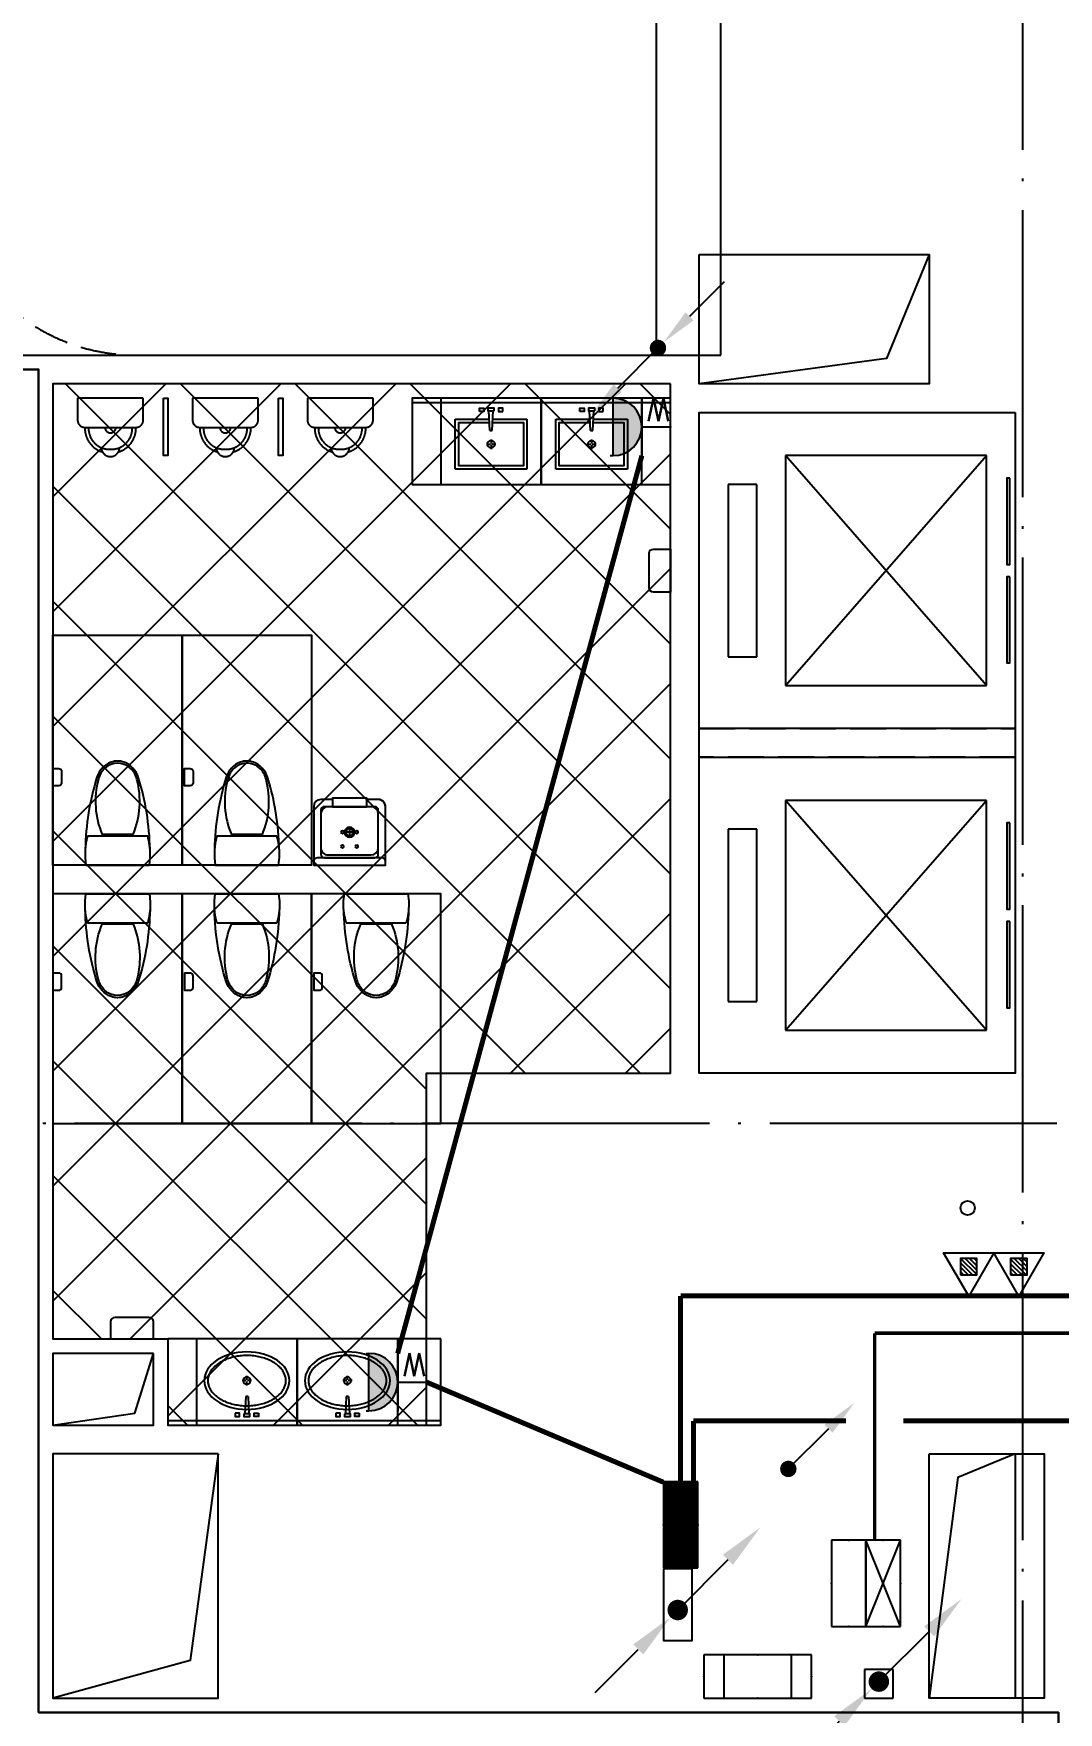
# Model space of a CAD drawing. Extents: x -292644 to 263613, y -713695 to 491457.
# Drawn here: x 121672 to 128807, y 190900 to 202589 of the extents above; entities that cross this region are included whole.
import ezdxf
from ezdxf.enums import TextEntityAlignment as Align
from ezdxf.xclip import XClip

# ---------------------------------------------------------------- set-up
doc = ezdxf.new("R2010")
doc.units = 0
doc.header["$LTSCALE"] = 1000
doc.header["$MEASUREMENT"] = 0
for name, pattern in [('104-10 轴网$0$DOTE', [2.4200000000000004, 2, -0.2, 0.02, -0.2]), ('X-104 8#10#平面_t3$0$109-34 轴网$0$L1$0$$AUDIT_BAD_LTYPE1', [0]), ('X-104 8#10#平面_t3$0$DASH', [0.35, 0.25, -0.1]), ('梯段11、12$0$DASH', [0.35, 0.25, -0.1])]:
    doc.linetypes.add(name, pattern=pattern)
doc.layers.get('0').update_dxf_attribs({"linetype": 'CONTINUOUS'})
doc.layers.get('Defpoints').update_dxf_attribs({"linetype": 'CONTINUOUS'})
for name, color, linetype in [('104-10 轴网$0$A_AXIS-轴线', 36, '104-10 轴网$0$DOTE'), ('EQUIP-插座', 3, 'CONTINUOUS'), ('EQUIP-箱柜', 3, 'CONTINUOUS'), ('LWIRE', 4, 'CONTINUOUS'), ('WIRE-动力', 2, 'CONTINUOUS'), ('WIRE-照明', 1, 'CONTINUOUS'), ('X-104 8#10#平面_t3$0$A-E_电梯', 171, 'CONTINUOUS'), ('X-104 8#10#平面_t3$0$A-I_卫-洁具', 241, 'CONTINUOUS'), ('X-104 8#10#平面_t3$0$A-O_分水线', 127, 'CONTINUOUS'), ('X-104 8#10#平面_t3$0$A-TECH_结构', 21, 'CONTINUOUS'), ('X-104 8#10#平面_t3$0$A_STR-砌块墙', 121, 'CONTINUOUS'), ('X-104 8#10#平面_t3$0$水-消火栓', 41, 'CONTINUOUS'), ('梯段11、12$0$A-E_楼梯', 171, 'CONTINUOUS')]:
    doc.layers.add(name, color=color, linetype=linetype)
doc.layers.add('X-104 8#10#平面_t3$0$000套内', color=226, linetype='CONTINUOUS', lineweight=30, plot=False)
doc.layers.add('X-104 8#10#平面_t3$0$04-不打印_辅助线', color=165, linetype='CONTINUOUS', plot=False)
doc.layers.get('X-104 8#10#平面_t3$0$A-O_分水线').off()
doc.styles.add('_TCH_LABEL', font='COMPLEX', dxfattribs={"bigfont": 'GBCBIG'})
doc.styles.add('_TEL_DIM', font='SIMPLEX', dxfattribs={"width": 0.8, "height": 3.5, "bigfont": 'HZTXT'})
doc.styles.get("Standard").update_dxf_attribs({"font": 'gbenor.shx', "bigfont": 'gbcbig.shx'})

# ---------------------------------------------------------------- blocks, each defined once
blk = doc.blocks.new('104-10 轴网')
at = {"layer": '104-10 轴网$0$A_AXIS-轴线', "linetype": '104-10 轴网$0$DOTE'}
for p, q in [((137229.5977508624, 40099.99999999987), (137229.5977508621, -6500.000000000186)), ((168929.5977508623, 16799.99999999987), (113929.5977508621, 16799.99999999982))]:
    blk.add_line(p, q, dxfattribs=at)
blk = doc.blocks.new('X-104 8#10#平面_t3$0$meae')
for p, q in [((-215.039999999979, 0), (-243.7679999999818, 0)), ((-210, 5.039999999979045), (-210, 32.76000000000931)), ((-176.7359999999753, 0), (-204.9599999999627, 0)), ((-99.54815868195146, 8), (21.68149024352897, 14.3899337600451)), ((-99.54815868195146, -7.999999999941792), (-99.54815868195146, 8)), ((21.68149024352897, -14.3899337601033), (21.68149024352897, 14.3899337600451)), ((-210, -32.25599999999395), (-210, -5.039999999979045)), ((-99.54815868195146, -8.000000000058208), (21.68149024352897, -14.3899337601033))]:
    blk.add_line(p, q)
at = {"const_width": 0.8399999999999999}
blk.add_lwpolyline([(-209.5800000000163, -0.1400000000139698, -0.9999999999999999), (-210.4199999999837, -0.1400000000139698, -0.9999999999999999)], format="xyb", close=True, dxfattribs=at)
for points in [[(17.19145484233741, 81.35012003820157), (40, 81.35012003820157), (39.99999999994179, 51.35012003820157), (17.1914548422792, 51.35012003820157)], [(21.68149024352897, 21.35012003820157), (40, 21.35012003820157), (40, -21.35012003820157), (21.68149024352897, -21.35012003820157)], [(17.19145484233741, -81.35012003820157), (40, -81.35012003820157), (39.99999999994179, -51.35012003820157), (17.1914548422792, -51.35012003820157)]]:
    blk.add_lwpolyline(points, close=True)
blk.add_circle((-210, 0), 25.2)
blk.add_ellipse((-210, 0), major_axis=(0, -296.8388870928175), ratio=0.6737661697857759)
at = {"color": 8}
blk.add_open_spline([(-210, -271.838887092832), (-201.6286662275088, -271.838887092832), (-193.2556980797672, -270.8834744876949), (-176.5567826171755, -267.0318226981908), (-168.2292954665609, -264.1331208487391), (-151.7464247078751, -256.3412992825033), (-143.592075161112, -251.4461166422116), (-127.6688291439204, -239.6628589069005), (-119.9016611408442, -232.7743547918508), (-105.0053654383519, -217.100718463771), (-97.87740360945463, -208.3160983382841), (-84.50442564953119, -189.0367220979533), (-78.25994529254967, -178.5426552897552), (-66.86596525227651, -156.1005802754662), (-61.71665413689334, -144.1531549534993), (-52.68240508378949, -119.1104159536771), (-48.79751711455174, -106.0155586157343), (-42.41598126577446, -79.01830609660828), (-39.91934085072717, -65.11628590768669), (-36.39207964838715, -36.86706837144447), (-35.3614577781409, -22.5202054088586), (-34.79793056182098, 6.244822261855006), (-35.26502483320655, 20.66266644134885), (-37.68259151588427, 49.19399507466005), (-39.63306519814068, 63.30715293157846), (-44.95700291811954, 90.86129060061648), (-48.33046480413759, 104.3019146881416), (-56.39392556494568, 130.1611448710319), (-61.0838973345235, 142.5793309712317), (-71.62818411248736, 166.0733063118532), (-77.48238030000357, 177.1485642623738), (-90.15903716551838, 197.6798496269621), (-96.98112566315103, 207.1352148510632), (-111.3602107425686, 224.2113378457143), (-118.9163064261083, 231.8314545630128), (-134.510733252624, 245.1036245926516), (-142.547481424408, 250.7556368449004), (-158.868371842138, 260.0530890176306), (-167.1509793659789, 263.6999722997425), (-183.7976203592261, 269.0257272459567), (-192.162095878215, 270.7072330619558), (-208.8995512870024, 272.153067119536), (-217.2755150526064, 271.9185741905239), (-234.0031495776493, 269.526916392555), (-242.3573442720808, 267.3679324407713), (-258.9526960913208, 261.0731867576833), (-267.1936322519905, 256.9349128940958), (-283.3781850557425, 246.65468100406), (-291.3201072766096, 240.5117016318836), (-306.6623222918133, 226.2813428560039), (-314.0611830068519, 218.1942343084957), (-328.0653621423407, 200.2301868745126), (-334.6699371464783, 190.353927289194), (-346.859358667396, 169.044026111078), (-352.4439172392595, 157.6110181525), (-362.4072642970132, 133.476927122334), (-366.7859668953461, 120.7763437553076), (-374.1964356524404, 94.43610308453208), (-377.2281845823745, 80.79684587812517), (-381.8495765395346, 52.93462008907227), (-383.4392193020904, 38.71199739631265), (-385.1273327118251, 10.0537408667733), (-385.225804392132, -4.381569712015335), (-383.9285565786413, -33.08909023553133), (-382.5328362500295, -47.36097819061251), (-378.2902226594742, -75.36972922243876), (-375.4433290168527, -89.10625087702647), (-368.3874579074909, -115.6863969620317), (-364.1784936326439, -128.529630749661), (-354.5335200406262, -152.9902308470919), (-349.097582319926, -164.6071133053629), (-337.1786070214584, -186.3198765731067), (-330.6958189697471, -196.415140855941), (-316.9037533847149, -214.843760280055), (-309.5951420506462, -223.1764269854757), (-294.4000191528467, -237.9131964488188), (-286.5148495539906, -244.3169298697612), (-270.41386736813, -255.1213227973203), (-262.1997869724291, -259.5227866767091), (-245.6385630253353, -266.3373192788567), (-237.2919559226721, -268.7527736420161), (-222.6272707111784, -271.2949484957498), (-216.3134306632564, -271.838887092832), (-210, -271.838887092832)], degree=3, knots=[0, 0, 0, 0, 0.1541728099079682, 0.1541728099079682, 0.3083456198159364, 0.3083456198159364, 0.4625184297239047, 0.4625184297239047, 0.6166912396318729, 0.6166912396318729, 0.7708640495398411, 0.7708640495398411, 0.9250368594478093, 0.9250368594478093, 1.079209669355778, 1.079209669355778, 1.233382479263746, 1.233382479263746, 1.387555289171714, 1.387555289171714, 1.541728099079682, 1.541728099079682, 1.69590090898765, 1.69590090898765, 1.850073718895619, 1.850073718895619, 2.004246528803587, 2.004246528803587, 2.158419338711555, 2.158419338711555, 2.312592148619523, 2.312592148619523, 2.466764958527492, 2.466764958527492, 2.62093776843546, 2.62093776843546, 2.775110578343428, 2.775110578343428, 2.929283388251396, 2.929283388251396, 3.083456198159364, 3.083456198159364, 3.237629008067333, 3.237629008067333, 3.391801817975301, 3.391801817975301, 3.545974627883269, 3.545974627883269, 3.700147437791237, 3.700147437791237, 3.854320247699206, 3.854320247699206, 4.008493057607174, 4.008493057607174, 4.162665867515142, 4.162665867515142, 4.31683867742311, 4.31683867742311, 4.471011487331078, 4.471011487331078, 4.625184297239047, 4.625184297239047, 4.779357107147015, 4.779357107147015, 4.933529917054983, 4.933529917054983, 5.087702726962951, 5.087702726962951, 5.24187553687092, 5.24187553687092, 5.396048346778888, 5.396048346778888, 5.550221156686856, 5.550221156686856, 5.704393966594824, 5.704393966594824, 5.858566776502792, 5.858566776502792, 6.012739586410761, 6.012739586410761, 6.166912396318729, 6.166912396318729, 6.283185307179586, 6.283185307179586, 6.283185307179586, 6.283185307179586], dxfattribs=at)
at = {"layer": 'X-104 8#10#平面_t3$0$04-不打印_辅助线'}
blk.add_lwpolyline([(-499.9999999998836, -349.9999999999418), (-499.9999999998836, 350.0000000000582), (100.0000000001164, 350.0000000000582), (100.0000000001164, -349.9999999999418)], close=True, dxfattribs=at)
blk = doc.blocks.new('X-104 8#10#平面_t3$0$A-toilet-F2$0$A-toilet-F3$0$$plan$00000388')
for p, q in [((-202.5, -209.53125), (-202.5, 209.53125)), ((0, -220.78125), (0, 220.78125)), ((-211.7636100000016, 107.6506163835302), (-211.7636100000016, -107.6506388835276))]:
    blk.add_line(p, q)
blk.add_lwpolyline([(-202.4999999999999, -209.5312499999999), (-151.5815775000015, -220.9312574999972), (-102.2263650000007, -226.3893074999992), (-50.17650749999908, -226.3893074999992), (8.526512829121202e-14, -220.7812499999999)])
for centre, radius, start, end in [((-562.4982811024126, -12.18639293920603), 163.5812782416205, 107.2477400730136, 159.5476091936029), ((-555.5449209055997, -23.26485846064998), 162.7261878014058, 104.7785650587778, 136.8542646013629), ((-70.50223739520334, -1596.893304158019), 1822.905267548176, 91.22236801686525, 107.2477400730136), ((-443.4417002224786, -448.2021481943076), 602.2018211347165, 67.37374387746667, 104.7785650587778), ((-76.17188249999913, -236.25), 463.3354349999999, 97.73994600000086, 105.8219819999994), ((-76.17188249999913, -236.25), 463.3354349999999, 80.5376779999934, 97.73994600000086), ((-595.175017904075, 0), 128.7061108459815, 159.5476091936029, 200.4523908063857), ((-580.3665348804823, -1.124999869261956e-05), 128.7061108459815, 136.8542646013629, 223.1457353986371), ((-562.4982811024126, 12.18639293920603), 163.5812782416205, 200.4523908063857, 252.7522599269864), ((-555.5449209055997, 23.26483596065259), 162.7261878014058, 223.1457353986371, 255.2214349412222), ((-443.4417002224786, 448.2021256943101), 602.2018211347165, 255.2214349412222, 292.6262561225334), ((-70.50223739520334, 1596.893304158019), 1822.905267548176, 252.7522599269864, 268.7776319831348)]:
    blk.add_arc(centre, radius, start, end)
blk = doc.blocks.new('X-104 8#10#平面_t3$0$hgfasg')
at = {"layer": 'X-104 8#10#平面_t3$0$04-不打印_辅助线'}
blk.add_lwpolyline([(-450, 1599.999999999709), (450, 1599.999999999651), (450, -3.492459654808044e-10), (-450, -2.91038304567337e-10)], close=True, dxfattribs=at)
at = {"rotation": 270}
blk.add_blockref('X-104 8#10#平面_t3$0$A-toilet-F2$0$A-toilet-F3$0$$plan$00000388', (0, 0), dxfattribs=at)
blk = doc.blocks.new('X-104 8#10#平面_t3$0$hgfd')
at = {"color": 8}
for p, q in [((3.335953806526959e-07, 266.5000000000036), (2.372253220528364e-07, 189.5000000000036)), ((-38.49999971458601, 228.000000048185), (38.50000028541399, 227.9999999518077))]:
    blk.add_line(p, q, dxfattribs=at)
for points in [[(250, -3.504792402964085e-07), (-249.9999999999927, 3.504792402964085e-07), (-249.9999994917889, 406.0000003504792, -0.4142135623732199), (-199.9999994292011, 456.0000002878987), (-119.9999994292084, 456.0000001877597), (-119.9999994166865, 466.000000187767), (120.0000005833208, 465.9999998122548), (120.0000005708062, 455.9999998122548), (200.000000570777, 455.9999997121158, -0.414213562372991), (250.0000005081893, 405.9999996495353)], [(175.000000062566, 49.99999974339516), (-174.9999999374049, 50.00000025659756, -0.4142135623730927), (-199.9999999061183, 75.00000028789145), (-199.9999995230974, 381.0000002878987, -0.414213562373095), (-174.9999994917962, 406.0000002565976), (175.0000005082111, 405.9999997434024, -0.4142135623731322), (200.0000004769245, 380.9999997121085), (200.0000000938744, 74.99999971210127, -0.4142135623730573)], [(250, -3.504792402964085e-07), (-249.9999999999927, 3.504792402964085e-07), (-249.9999999686988, 25.00000035048652, -0.4142135623730971), (-224.9999999373977, 50.00000031918535), (225.0000000625878, 49.99999968082193, -0.4142135623730932), (250.0000000313012, 24.99999964952804)]]:
    blk.add_lwpolyline(points, format="xyb", close=True)
blk.add_lwpolyline([(120.0000005708062, 455.9999998122548), (200.000000570777, 455.9999997121158, -0.414213562373095), (250.0000005081893, 405.9999996495353), (250, -3.504792402964085e-07), (-249.9999999999927, 3.504792402964085e-07), (-249.9999994917889, 406.0000003504792, -0.4142135623730929), (-199.9999994292011, 456.0000002878987), (-119.9999994292084, 456.0000001877597)], format="xyb")
blk.add_lwpolyline([(150.0000000876389, 69.99999977469633), (-149.9999999123756, 70.00000022531094, -0.4142135623730976), (-199.9999998497879, 120.0000002878915), (-199.9999995543913, 356.0000002878842, -0.414213562373095), (-149.9999994918035, 406.0000002253037), (150.0000005081965, 405.9999997746963, -0.414213562373095), (200.0000004456087, 355.9999997121085), (200.0000001502194, 119.9999997121231, -0.4142135623731096)], format="xyb", close=True, dxfattribs=at)
blk.add_lwpolyline([(120.0000005082184, 405.9999998122476), (-119.9999994917889, 406.0000001877524), (-119.9999994166865, 466.000000187767), (120.0000005833208, 465.9999998122548)], close=True)
for centre, radius in [((-49.99999971457146, 228.0000000625914), 10), ((2.854139893315732e-07, 228.0000000000036), 35), ((50.00000028542127, 227.9999999374159), 10), ((-49.99999983975431, 128.0000000625841), 10), ((50.00000016025297, 127.9999999374159), 10)]:
    blk.add_circle(centre, radius)
blk.add_circle((2.854139893315732e-07, 228.0000000000036), 25, dxfattribs=at)
blk = doc.blocks.new('X-104 8#10#平面_t3$0$卫生间')
at = {"layer": 'X-104 8#10#平面_t3$0$A-I_卫-洁具', "ltscale": 0.1}
blk.add_lwpolyline([(29249.99997658384, 18300.0000078821), (31149.99997658456, 18300.00000788411), (31149.99997658456, 18900.00000788411), (29249.99997658384, 18900.0000078821)], close=True, dxfattribs=at)
blk.add_lwpolyline([(29249.9999765839, 18900.00000788417), (29249.9999765839, 18870.00000788417), (31149.99997652085, 18870.00000788397), (31149.99997652428, 18900.00000788411)], dxfattribs=at)
for points in [[(31549.99997658755, 18300.00000787908), (31249.99997658755, 18300.00000787908), (31249.99997658755, 18180.00000787896, 0.414213562373095), (31279.99997658755, 18150.00000787896), (31519.99997658755, 18150.00000787896, 0.414213562373095), (31549.99997658755, 18180.00000787896)], [(27649.9999765533, 12800.00000788734), (27649.9999765533, 13100.00000788734), (27769.99997655342, 13100.00000788734, -0.414213562373095), (27799.99997655342, 13070.00000788734), (27799.99997655342, 12830.00000788734, -0.414213562373095), (27769.99997655342, 12800.00000788734)]]:
    blk.add_lwpolyline(points, format="xyb", close=True, dxfattribs=at)
at = {"layer": 'X-104 8#10#平面_t3$0$A-I_卫-洁具'}
for points in [[(30074.99997657166, 15851.95678070415), (30074.99997657168, 15771.95678070415, 0.4142135623730523), (30094.99997657168, 15751.95678070415), (30134.99997657171, 15751.95678070415), (30134.99997657169, 15871.95678070415), (30094.99997657166, 15871.95678070415, 0.4142135623731306)], [(30974.99997657155, 15851.95678070412), (30974.99997657156, 15771.95678070412, 0.4142135623730523), (30994.99997657156, 15751.95678070412), (31034.99997657159, 15751.95678070412), (31034.99997657158, 15871.95678070412), (30994.99997657155, 15871.95678070412, 0.4142135623731306)], [(31889.99997657165, 15851.95678070426), (31889.99997657166, 15771.95678070426, 0.4142135623730523), (31909.99997657166, 15751.95678070426), (31949.99997657169, 15751.95678070426), (31949.99997657168, 15871.95678070426), (31909.99997657165, 15871.95678070426, 0.4142135623731306)], [(30974.99997657155, 14348.04323506608), (30974.99997657156, 14428.04323506608, -0.4142135623730523), (30994.99997657156, 14448.04323506608), (31034.99997657159, 14448.04323506608), (31034.99997657158, 14328.04323506608), (30994.99997657155, 14328.04323506608, -0.4142135623731306)], [(31889.99997657163, 14348.04323506594), (31889.99997657166, 14428.04323506594, -0.4142135623730523), (31909.99997657166, 14448.04323506594), (31949.99997657169, 14448.04323506594), (31949.99997657166, 14328.04323506594), (31909.99997657163, 14328.04323506594, -0.4142135623731306)]]:
    blk.add_lwpolyline(points, format="xyb", close=True, dxfattribs=at)
at = {"layer": 'X-104 8#10#平面_t3$0$A-I_卫-洁具', "ltscale": 0.1, "xscale": -1}
for name, p, rotation in [('X-104 8#10#平面_t3$0$meae', (29899.9999765845, 18800.00000788434), 270), ('X-104 8#10#平面_t3$0$meae', (30599.9999765845, 18800.00000788411), 270), ('X-104 8#10#平面_t3$0$hgfd', (29884.99997657168, 15000.00000755693), 180)]:
    blk.add_blockref(name, p, dxfattribs=dict(at, rotation=rotation))
for p in [(29699.99997657168, 15200.000007897), (30599.99997657168, 15200.00000788565), (31499.99997657168, 15200.00000788539)]:
    blk.add_blockref('X-104 8#10#平面_t3$0$hgfasg', p, dxfattribs=at)
at = {"layer": 'X-104 8#10#平面_t3$0$A-I_卫-洁具', "ltscale": 0.1, "rotation": 180}
for p in [(30599.99997657168, 15000.00000789596), (31499.99997657168, 15000.00000788481)]:
    blk.add_blockref('X-104 8#10#平面_t3$0$hgfasg', p, dxfattribs=at)
blk = doc.blocks.new('X-104 8#10#平面_t3$0$fdhggh')
at = {"layer": 'X-104 8#10#平面_t3$0$04-不打印_辅助线', "linetype": 'X-104 8#10#平面_t3$0$109-34 轴网$0$L1$0$$AUDIT_BAD_LTYPE1'}
h = blk.add_hatch(dxfattribs=at)
h.set_pattern_fill('多孔材料', color=256, scale=200)
h.set_pattern_definition([(45, (-111356.9507218327, 178200.0000000005), (-400.0004066222933, 400.0004066222933), []), (135, (-111356.9507218327, 178200.0000000005), (-400.0004066222933, -400.0004066222933), [])])
h.paths.add_polyline_path([(14350.00002345038, 200149.9983616374), (10050.00002342847, 200149.9983616374), (10050.0000234285, 193499.9983616375), (10850.00002341266, 193499.9983616375), (10850.00002341272, 192899.9983616325), (12650.00002341619, 192899.9983616323), (12650.00002341621, 195349.9983834741), (14350.0000234468, 195349.9983834712)])
blk.add_lwpolyline([(14350.00002345038, 200149.9983616374), (10050.00002342847, 200149.9983616374), (10050.0000234285, 193499.9983616375), (10850.00002341266, 193499.9983616375), (10850.00002341272, 192899.9983616325), (12650.00002341619, 192899.9983616323), (12650.00002341621, 195349.9983834741), (14350.0000234468, 195349.9983834712), (14350.00002345035, 200149.9983616375)], close=True, dxfattribs=at)
blk = doc.blocks.new('A-电梯2222')
for p, q in [((-599.9999999888532, 1800.000000028485), (-599.9999999888532, 2000.000000028485)), ((-599.9999999888532, 2000.000000028485), (599.999999990192, 2000.000000027969)), ((599.999999990192, 2000.000000027969), (599.999999990192, 1800.000000028027)), ((599.999999990192, 1800.000000028027), (-599.9999999888532, 1800.000000028485)), ((-800.0000000021246, 200.0000000191649), (-800.0000000016589, 1600.000000013759)), ((-800.0000000016589, 1600.000000013759), (800.0000000027649, 1600.000000013068)), ((800.0000000027649, 1600.000000013068), (-800.0000000021246, 200.0000000191649)), ((800.0000000021828, 200.0000000184664), (-800.0000000016589, 1600.000000013759)), ((800.0000000027649, 1600.000000013068), (800.0000000021828, 200.0000000184664)), ((800.0000000021828, 200.0000000184664), (-800.0000000021246, 200.0000000191649))]:
    blk.add_line(p, q)
for points in [[(-1100, 0), (1100, 0), (1100, 2200.000000000007), (-1100, 2200.000000000007)], [(-643.3333333326736, 38.08112883746799), (-643.3333333326736, 58.97966308711329), (-43.33333333267365, 58.97966308711329), (-43.33333333267365, 38.08112883746799)], [(43.33333333273185, 38.0811288371915), (43.33333333273185, 58.97966308683681), (643.3333333327319, 58.97966308683681), (643.3333333327319, 38.0811288371915)]]:
    blk.add_lwpolyline(points, close=True)
blk = doc.blocks.new('X-104 8#10#平面_t3$0$jhat')
for p, q in [((-395, -250.0000000000582), (-395, 249.9999999999418)), ((-395, 249.9999999999418), (-44.99999999994179, 249.9999999999418)), ((-44.99999999994179, 249.9999999999418), (-44.99999999994179, 11.73657725605881)), ((-219.9999999999418, 32.25599999987753), (-219.9999999999418, 5.03999999986263)), ((-124.8214514199644, 8.000000000058208), (11.68149024352897, 14.3899337601033)), ((-124.8214514199644, 7.999999999941792), (-124.8214514199644, -8.000000000058208)), ((11.68149024352897, 14.3899337601033), (11.68149024352897, -14.3899337601033)), ((-225.0399999999208, -1.164153218269348e-10), (-253.7679999999236, -1.164153218269348e-10)), ((-219.9999999999418, -5.040000000095461), (-219.9999999999418, -32.76000000012573)), ((-186.7359999999171, -1.164153218269348e-10), (-214.9599999999045, -1.164153218269348e-10)), ((-124.8214514199644, -8.000000000058208), (11.68149024352897, -14.3899337601033)), ((-44.99999999994179, -12.38077738613356), (-44.99999999994179, -250.0000000000582)), ((-44.99999999994179, -250.0000000000582), (-395, -250.0000000000582))]:
    blk.add_line(p, q)
at = {"color": 8}
blk.add_lwpolyline([(-69.99999999994179, -11.06304409715813), (-69.99999999994179, -225.0000000000582), (-370, -225.0000000000582), (-370, 224.9999999999418), (-69.99999999994179, 224.9999999999418), (-69.99999999994179, 10.56628493819153)], dxfattribs=at)
at = {"ltscale": 1000, "const_width": 0.8399999999999999}
blk.add_lwpolyline([(-219.5799999999581, 0.1399999998975545, 0.9999999999999999), (-220.4199999999255, 0.1399999998975545, 0.9999999999999999)], format="xyb", close=True, dxfattribs=at)
for points in [[(7.191454842337407, 81.35012003820157), (30, 81.35012003820157), (30, 51.35012003820157), (7.191454842337407, 51.35012003820157)], [(11.68149024352897, -21.35012003820157), (30, -21.35012003820157), (30, 21.35012003820157), (11.68149024352897, 21.35012003820157)], [(7.191454842337407, -81.35012003820157), (30, -81.35012003820157), (30, -51.35012003820157), (7.191454842337407, -51.35012003820157)]]:
    blk.add_lwpolyline(points, close=True)
blk.add_circle((-219.9999999999418, -1.164153218269348e-10), 25.2)
at = {"layer": 'X-104 8#10#平面_t3$0$04-不打印_辅助线'}
blk.add_lwpolyline([(100.0000000001164, -350), (100.0000000000582, 350), (-499.9999999999418, 350), (-499.9999999998836, -350)], close=True, dxfattribs=at)
blk = doc.blocks.new('X-104 8#10#平面_t3$0$A-toilet-F2$0$A-toilet-F3$0$xb')
for p, q in [((-228.5999999991618, 152.3999999994412), (-228.6000000010245, 9.313225746154785e-10)), ((177.7999999998137, 203.2000000000698), (-177.7999999993481, 203.1999999994878)), ((228.6000000010245, -9.313225746154785e-10), (228.6000000005588, 152.3999999997905)), ((-228.6000000010245, 9.313225746154785e-10), (228.6000000010245, -9.313225746154785e-10))]:
    blk.add_line(p, q)
for centre, radius, start, end in [((-6.349999998696148, 209.549999998766), 171.56755229355, 106.6068803142738, 182.1210963969083), ((-6.349999998696148, 209.549999998766), 146.16755229355, 87.87890362284142, 182.1210963969083), ((9.313225746154785e-10, 342.8999999993248), 63.50000000000001, 1.07073087239469, 178.9292691276053), ((6.350000001490116, 209.549999998766), 146.16755229355, 357.8789036030917, 92.12109637715858), ((6.350000001490116, 209.549999998766), 171.56755229355, 357.8789036030917, 73.39311968572625), ((1.396983861923218e-09, 203.1999999987893), 38.1, 0, 180), ((-177.7999999993481, 152.3999999992084), 50.8, 90, 180), ((177.8000000002794, 152.3999999997905), 50.8, 0, 90)]:
    blk.add_arc(centre, radius, start, end)
blk = doc.blocks.new('X-104 8#10#平面_t3$0$8#核心筒')
at = {"layer": 'X-104 8#10#平面_t3$0$A-I_卫-洁具', "ltscale": 0.1}
for points in [[(10819.99873398323, 21849.99836163709), (10849.99873398323, 21849.99836163709), (10849.99873398323, 21449.99836163709), (10819.99873398323, 21449.99836163709)], [(11619.99873398323, 21849.99836163709), (11649.99873398323, 21849.99836163709), (11649.99873398323, 21449.99836163709), (11619.99873398323, 21449.99836163709)], [(14350.0000234468, 21849.99836163723), (12550.0000234468, 21849.99836163723), (12550.0000234468, 21249.99836163723), (14350.0000234468, 21249.99836163723)]]:
    blk.add_lwpolyline(points, close=True, dxfattribs=at)
blk.add_lwpolyline([(12550.0000234468, 21849.99836163723), (12550.0000234468, 21819.99836163723), (14350.00002344692, 21819.99836163712), (14350.00002345035, 21849.99836163729)], dxfattribs=at)
at = {"layer": 'X-104 8#10#平面_t3$0$A-TECH_结构', "linetype": 'X-104 8#10#平面_t3$0$DASH'}
blk.add_lwpolyline([(14550.00002344679, 19549.99838346642), (16750.00002344628, 19549.99838346642), (16750.00002344628, 19349.99836162853), (14550.00002344679, 19349.99836162853)], close=True, dxfattribs=at)
at = {"layer": 'X-104 8#10#平面_t3$0$A-E_电梯', "xscale": -1, "rotation": 90}
for p in [(16750.0000234468, 20649.99838346642), (16750.0000234468, 18249.99838346642)]:
    blk.add_blockref('A-电梯2222', p, dxfattribs=at)
at = {"layer": 'X-104 8#10#平面_t3$0$A-I_卫-洁具', "ltscale": 0.1}
for name, p, rotation in [('X-104 8#10#平面_t3$0$A-toilet-F2$0$A-toilet-F3$0$xb', (10450.00002342847, 21849.99836163712), 180), ('X-104 8#10#平面_t3$0$A-toilet-F2$0$A-toilet-F3$0$xb', (11250.00002342847, 21849.99836163712), 180), ('X-104 8#10#平面_t3$0$A-toilet-F2$0$A-toilet-F3$0$xb', (12050.00002342847, 21849.99836163712), 180), ('X-104 8#10#平面_t3$0$jhat', (13100.0000234468, 21749.99836163723), 90), ('X-104 8#10#平面_t3$0$jhat', (13800.0000234468, 21749.99836163723), 90)]:
    blk.add_blockref(name, p, dxfattribs=dict(at, rotation=rotation))
blk = doc.blocks.new('X-104 8#10#平面_t3$0$fdsgdfh')
at = {"layer": 'X-104 8#10#平面_t3$0$A-TECH_结构', "linetype": 'X-104 8#10#平面_t3$0$109-34 轴网$0$L1$0$$AUDIT_BAD_LTYPE1'}
for points in [[(16150.00002344656, 22849.99999211542), (15853.91086440366, 22126.21603221793), (14550.00002344651, 21949.99999211269)], [(16750.00000000237, 14499.99836163232), (16349.02608525718, 14334.72744898006), (16149.99999999524, 12799.99836202263)]]:
    blk.add_lwpolyline(points, dxfattribs=at)
for points in [[(14550.00002344657, 22849.99999211542), (16150.00002344656, 22849.99999211542), (16150.00002344656, 21949.99999211269), (14550.00002344657, 21949.99999211269)], [(10750.0000234124, 15199.99999212098), (10050.00002342812, 15199.99999212098), (10050.00002342812, 14699.99999211595), (10750.0000234124, 14699.99999211595)], [(11199.99999999686, 14499.99999211586), (10050.00002342826, 14499.99999211586), (10050.00002342826, 12799.99999250611), (11199.99999999686, 12799.99999250611)], [(16149.99999999524, 14499.99836163234), (16750.00000000237, 14499.99836163232), (16750.00000000237, 12799.9983620226), (16149.99999999524, 12799.99836202263)]]:
    blk.add_lwpolyline(points, close=True, dxfattribs=at)
at = {"layer": 'X-104 8#10#平面_t3$0$A-TECH_结构'}
for points in [[(10050.00002342812, 14699.99999211595), (10619.39593914832, 14782.85818737998), (10750.0000234124, 15199.99999212098)], [(11199.99999999703, 14499.99999211586), (11005.12674833491, 13061.95794338497), (10050.00002342826, 12799.99999250611)]]:
    blk.add_lwpolyline(points, dxfattribs=at)
blk = doc.blocks.new('梯段11、12')
at = {"color": 171}
for p, q in [((93799.36163273435, -18770.00000000288), (93799.36163273435, -18770.00000000288)), ((93699.36163273429, -26380.00000003579), (93799.36163273429, -26380.0000000358)), ((93799.36163273428, -26380.0000000358), (93799.36163273428, -27206.98729814406)), ((93859.36163273436, -26380.00000003574), (95099.36163273428, -26380.00000003583)), ((95099.36163273428, -26380.00000003583), (95099.36163273426, -27957.54264809095)), ((93859.36163273436, -26660.00000003574), (95099.36163273428, -26660.00000003583)), ((93859.36163273438, -26940.00000003574), (95099.36163273428, -26940.00000003583)), ((93799.36163273428, -27206.98729814393), (94384.95756572632, -27545.08126769309)), ((93859.36163273436, -27220.00000003574), (95099.36163273426, -27220.00000003583)), ((93799.36163273428, -27322.45735198141), (94358.16264648331, -27645.08126769264)), ((94306.87451967421, -27500.00000003577), (95099.36163273425, -27500.00000003583)), ((94338.77610675523, -27717.4328189432), (94544.82104819444, -27544.54058457563)), ((94384.95756572632, -27545.08126769309), (94338.77610675523, -27717.4328189432)), ((94544.82104819444, -27544.54058457563), (94496.48301748525, -27724.94057112503)), ((94523.27793672828, -27624.94057112548), (95099.36163273428, -27957.54264809033)), ((94496.48301748525, -27724.94057112503), (95099.36163273426, -28073.01270192785)), ((94791.84874579358, -27780.00000003583), (95099.3616327391, -27780.00000003586)), ((95099.36163273428, -28073.01270192808), (95099.36163273423, -28620.00000003583)), ((93859.36163273435, -28640.00000003574), (95099.36163273423, -28640.00000003583))]:
    blk.add_line(p, q, dxfattribs=at)
at = {"color": 8, "linetype": '梯段11、12$0$DASH'}
for centre, start, end in [((93749.36163273921, 51360.00000022826), 180, 0), ((93749.21347645627, 43620.00000019556), 0, 180), ((93749.36163273924, 41360.00000019529), 180, 0), ((93749.36163272939, 33620.00000016287), 0, 180), ((103749.3616327219, 33620.00000016287), 0, 180), ((93749.3616327392, 31380.00000016287), 180, 0), ((93749.21347645632, 23620.00000012958), 0, 180), ((93749.36163273444, 21380.00079619684), 180, 0), ((93749.21347645644, 13620.00000009657), 0, 180), ((93749.36163273937, 11380.0000000966), 180, 0), ((93749.21347645638, 3620.000000063374), 0, 180), ((93749.36163273935, 1360.000000063097), 180, 0), ((93749.21347645643, -6379.999999969601), 0, 180), ((93749.21347646131, -8619.999999969586), 180, 0), ((93749.36163273925, -16380.000000003), 0, 180), ((93749.36163273438, -18620.000000003), 180, 0), ((93749.36163273906, -26380.00000003583), 0, 180), ((93749.36163273426, -28640.00000003577), 180, 0), ((42332.34926008116, -46250.00000010201), 0, 180), ((93749.36163273429, -46560.00000010221), 0, 180), ((93749.36163273429, -48640.00000010218), 180, 0), ((42332.34926008116, -48770.00000010215), 180, 0)]:
    blk.add_arc(centre, 1350.000000000002, start, end, dxfattribs=at)
at = {"layer": 'Defpoints'}
for points in [[(88899.36163273409, 56850.00000026159), (98899.36163272664, 56850.00000026161), (98899.36163272664, 46850.00000022855), (88899.36163273412, 46850.00000022855)], [(95099.50978901613, 55450.00000022852), (92399.50978901127, 55450.00000022852), (92399.50978901127, 49550.00000022887), (95099.50978901613, 49550.00000022887)], [(92399.36163273391, 50000.00000022825), (92399.36163273391, 54999.99895485189), (95099.36163273886, 54999.99895485189), (95099.36163273886, 50000.00000022825)], [(88899.36163273412, 46850.00000022861), (98899.36163272666, 46850.00000022864), (98899.36163272666, 36850.00000019558), (88899.36163273414, 36850.00000019558)], [(95099.21006620927, 45450.00000019126), (92399.21006620441, 45450.00000019126), (92399.21006620441, 39550.00000019161), (95099.21006620927, 39550.00000019161)], [(92399.36163273412, 40000.00000019527), (92399.36163273412, 44999.99895481892), (95099.36163273906, 44999.99895481892), (95099.36163273906, 40000.00000019527)], [(88899.36163273432, 36850.00000019564), (98899.36163272685, 36850.00000019567), (98899.36163272685, 26850.00000016263), (88899.36163273432, 26850.0000001626)], [(98899.36163272685, 36850.00000019567), (108899.3616327194, 36850.00000019567), (108899.3616327194, 26850.00000016263), (98899.36163272685, 26850.00000016263)], [(95099.36163272931, 35450.00000016287), (92399.36163272445, 35450.00000016287), (92399.36163272445, 29550.00000016321), (95099.36163272931, 29550.00000016321)], [(105099.3616327219, 35450.00000016287), (102399.361632717, 35450.00000016287), (102399.361632717, 29550.00000016321), (105099.3616327219, 29550.00000016321)], [(92399.36163273413, 30000.00000016233), (92399.36163273413, 34999.99895478597), (95099.36163273908, 34999.99895478597), (95099.36163273908, 30000.00000016233)], [(102399.3616327266, 30000.00000016233), (102399.3616327266, 34999.99895478597), (105099.3616327316, 34999.99895478597), (105099.3616327316, 30000.00000016233)], [(88899.36163273417, 26850.00000016263), (98899.36163272672, 26850.00000016266), (98899.36163272672, 16850.0000001296), (88899.3616327342, 16850.0000001296)], [(95099.21347645625, 25450.00000012958), (92399.21347645139, 25450.00000012958), (92399.21347645139, 19550.00000012993), (95099.21347645625, 19550.00000012993)], [(92399.36163273412, 20000.0000001293), (92399.36163273412, 24999.99895475294), (95099.36163273906, 24999.99895475294), (95099.36163273906, 20000.0000001293)], [(88899.36163273432, 16850.00000012957), (98899.36163272685, 16850.0000001296), (98899.36163272684, 6850.000000096537), (88899.36163273429, 6850.000000096508)], [(95099.20649527026, 15450.00000007851), (92399.2064952654, 15450.00000007851), (92399.2064952654, 9550.000000078864), (95099.20649527026, 9550.000000078864)], [(92399.36163273412, 10000.00000009624), (92399.36163273412, 14999.99895471988), (95099.36163273906, 14999.99895471988), (95099.36163273906, 10000.00000009624)], [(88899.36163273423, 6850.000000096421), (98899.36163272678, 6850.00000009645), (98899.36163272678, -3149.999999936612), (88899.36163273426, -3149.999999936612)], [(95099.20275200688, 5450.000000020776), (92399.20275200202, 5450.000000020776), (92399.20275200202, -449.9999999788743), (95099.20275200688, -449.9999999788743)], [(92399.36163273412, 6.30861904937774e-08), (92399.36163273412, 4999.998954686729), (95099.36163273906, 4999.998954686729), (95099.36163273906, 6.30861904937774e-08)], [(88899.36163273428, -3149.999999936554), (98899.36163272682, -3149.999999936525), (98899.36163272682, -13149.99999996959), (88899.3616327343, -13149.99999996959)], [(95099.21347645635, -4549.999999969601), (92399.21347645149, -4549.999999969601), (92399.21347645149, -10449.99999996925), (95099.21347645635, -10449.99999996925)], [(92399.36163273412, -9999.99999996983), (92399.36163273412, -5000.001045346187), (95099.36163273906, -5000.001045346187), (95099.36163273906, -9999.99999996983)], [(88899.36163273432, -13149.99999996953), (98899.36163272684, -13149.99999996953), (98899.36163272685, -23150.00000000259), (88899.3616327343, -23150.00000000259)], [(95099.36163273918, -14550.000000003), (92399.36163273432, -14550.000000003), (92399.36163273432, -20450.00000000265), (95099.36163273918, -20450.00000000265)], [(92399.36163273413, -20000.00000000289), (92399.36163273413, -15000.00104537925), (95099.36163273908, -15000.00104537925), (95099.36163273908, -20000.00000000289)], [(88899.3616327343, -23150.00000000262), (98899.36163272682, -23150.00000000262), (98899.36163272684, -33150.00000003565), (88899.3616327343, -33150.00000003565)], [(95099.36163273899, -24550.00000003583), (92399.36163273413, -24550.00000003583), (92399.36163273413, -30450.00000003548), (95099.36163273899, -30450.00000003548)], [(92399.36163273412, -30000.00000003595), (92399.36163273412, -25000.00104541231), (95099.36163273906, -25000.00104541231), (95099.36163273906, -30000.00000003595)], [(37482.34926007633, -43150.00000006871), (47482.34926006882, -43150.00000006871), (47482.34926006882, -53150.00000010181), (37482.3492600763, -53150.00000010175)], [(88899.36163273438, -43150.00000006883), (98899.36163272687, -43150.00000006883), (98899.36163272687, -53150.00000010192), (88899.36163273435, -53150.00000010186)], [(95099.36163273921, -44550.00000010207), (92399.36163273435, -44550.00000010207), (92399.36163273435, -50450.00000010172), (95099.36163273921, -50450.00000010172)], [(43682.34926008116, -44850.00000010215), (40982.34926007633, -44850.0000001021), (40982.34926007633, -50150.00000010175), (43682.34926008116, -50150.00000010181)], [(92399.36163273426, -50000.00000010192), (92399.36163273426, -45000.00104547855), (95099.36163273921, -45000.00104547855), (95099.36163273921, -50000.00000010192)], [(37482.3492600763, -53150.00000010175), (47482.34926006882, -53150.00000010181), (47482.34926006878, -63150.00000013487), (37482.34926007624, -63150.00000013475)], [(88899.36163273435, -53150.00000010186), (98899.36163272687, -53150.00000010192), (98899.36163272682, -63150.00000013498), (88899.36163273429, -63150.00000013487)], [(98899.36163272687, -53150.00000010192), (108899.3616327194, -53150.00000010198), (108899.3616327193, -63150.00000013504), (98899.36163272681, -63150.00000013493)], [(95099.36163273877, -54550.00000013513), (92399.36163273391, -54550.00000013513), (92399.36163273391, -60450.00000013478), (95099.36163273877, -60450.00000013478)], [(105099.3616327313, -54550.00000013519), (102399.3616327264, -54550.00000013519), (102399.3616327264, -60450.00000013484), (105099.3616327313, -60450.00000013484)], [(43682.34926008119, -54850.00000013522), (40982.34926007633, -54850.0000001351), (40982.34926007624, -60150.00000013475), (43682.34926008112, -60150.00000013487)], [(92399.36163273382, -60000.00000013498), (92399.36163273382, -55000.00104551161), (95099.36163273877, -55000.00104551161), (95099.36163273877, -60000.00000013498)], [(102399.3616327263, -60000.00000013504), (102399.3616327263, -55000.00104551167), (105099.3616327313, -55000.00104551167), (105099.3616327313, -60000.00000013504)], [(98899.36163272682, -63150.00000013493), (108899.3616327193, -63150.00000013498), (108899.3616327193, -73150.00000016805), (98899.36163272677, -73150.00000016793)], [(105099.3616327312, -64550.00000016819), (102399.3616327264, -64550.00000016819), (102399.3616327264, -70450.00000016784), (105099.3616327312, -70450.00000016784)], [(102399.3616327263, -70000.00000016805), (102399.3616327263, -65000.00104554468), (105099.3616327312, -65000.00104554468), (105099.3616327312, -70000.00000016805)], [(98899.36163272671, -73150.00000016787), (108899.3616327192, -73150.00000016793), (108899.3616327192, -83150.00000020099), (98899.36163272665, -83150.00000020087)], [(105099.3616327311, -74550.00000020114), (102399.3616327263, -74550.00000020114), (102399.3616327263, -80450.00000020079), (105099.3616327311, -80450.00000020079)], [(102399.3616327262, -80000.00000020099), (102399.3616327262, -75000.00104557762), (105099.3616327311, -75000.00104557762), (105099.3616327311, -80000.00000020099)]]:
    blk.add_lwpolyline(points, close=True, dxfattribs=at)
for points in [[(93004.32931400028, 40935.18834101054), (93004.32931400013, 42220.00000019561), (92858.03954085517, 41940.00000019561)], [(93004.32931400047, 30935.18834097759), (93004.32931400032, 32220.00000016266), (92858.03954085536, 31940.00000016266)], [(94479.36163273426, 24331.83440140722), (94479.3616327342, 23080.00000012995), (94644.98570922806, 23360.00000012995)], [(94479.36163273439, 14331.83440137419), (94479.36163273433, 13080.00000009692), (94644.98570922819, 13360.00000009692)], [(93004.3293140004, 935.1883408783469), (93004.32931400025, 2220.000000063417), (92858.03954085529, 1940.000000063417)], [(93004.32931400044, -9064.811659154628), (93004.3293140003, -7779.999999969557), (92858.03954085533, -8059.999999969557)], [(94479.36163273438, -15668.16559872538), (94479.36163273432, -16920.00000000265), (94644.98570922817, -16640.00000000265)], [(94477.35092565983, -25818.16559875851), (94477.35092565978, -27070.00000003578), (94642.97500215363, -26790.00000003579)]]:
    blk.add_lwpolyline(points, dxfattribs=at)
at = {"layer": '梯段11、12$0$A-E_楼梯'}
for p, q in [((94245.43858428107, -27600.00000003608), (93859.36163273423, -27600.00000003602)), ((94695.77179424906, -27860.00000003614), (93859.36163273419, -27860.00000003602)), ((95099.36163273426, -28120.00000003619), (93859.36163273423, -28120.00000003602)), ((95099.36163273438, -28380.00000003619), (93859.36163273435, -28380.00000003602)), ((93699.36163273432, -28640.000000036), (93799.36163273432, -28640.000000036)), ((95099.36163273909, -28640.00000003619), (93859.36163273906, -28640.00000003602)), ((37482.34926007624, -63150.00000013475), (47482.34926006886, -43150.00000006883))]:
    blk.add_line(p, q, dxfattribs=at)
blk = doc.blocks.new('X-104 8#10#平面_t3$0$$TWTSYS$00000546')
h = blk.add_hatch()
h.set_pattern_fill('ANSI31', color=256, scale=200, style=0)
h.set_pattern_definition([(45, (-38543.80223862439, -6670.830405693208), (-17.67766952966369, 17.67766952966369), [])])
h.paths.add_polyline_path([(-64.92232553117356, 173.7449990885525), (64.922325531159, 173.7449990885525), (64.922325531159, 43.90034802621994), (-64.92232553117356, 43.90034802621994)])
for points in [[(0, 343.6163707387423), (-198.3870041439732, 0), (198.3870041439732, 0)], [(-64.92232553117356, 173.7449990885525), (64.922325531159, 173.7449990885525), (64.922325531159, 43.90034802621994), (-64.92232553117356, 43.90034802621994)]]:
    blk.add_lwpolyline(points, close=True)
blk = doc.blocks.new('X-104 8#10#平面_t3$0$A$C46662BA1')
at = {"layer": 'X-104 8#10#平面_t3$0$水-消火栓'}
blk.add_circle((128174.781678544, 194411.9754388872), 50, dxfattribs=at)
at = {"layer": 'X-104 8#10#平面_t3$0$水-消火栓', "xscale": -0.88, "yscale": 0.88, "zscale": 0.88, "rotation": 179.9999999999999}
for p in [(128182.3701816004, 194099.9999921128), (128531.5313088939, 194099.9999921128)]:
    blk.add_blockref('X-104 8#10#平面_t3$0$$TWTSYS$00000546', p, dxfattribs=at)
blk = doc.blocks.new('X-104 8#10#平面_t3')
at = {"layer": 'X-104 8#10#平面_t3$0$000套内'}
blk.add_lwpolyline([(108306.9507218569, 188750.0000139709), (108306.9507218569, 190300.0000139567), (108306.9507218562, 195650.0000139568), (108306.950721857, 195650.0000139568), (108306.950721857, 206850.0000139567), (120406.9507218353, 206850.000013956), (120406.9507218353, 203050.0000139495), (120056.9507218259, 203049.9999921208), (120056.9507218259, 200249.9999921207), (121706.9507452608, 200249.9999921207), (121706.9507452608, 190899.9999925061), (128806.9507452465, 190899.9999925061), (128806.9507452465, 190200.0000139288), (132006.9507218284, 190200.0000139288), (132006.9507218284, 177550.0000139567), (120806.9507218261, 177550.0000139567), (120806.9507218261, 177550.000013958), (109706.9507218291, 177550.0000139581), (109706.9507218291, 188750.0000139709), (108306.9507218569, 188750.0000139709)], dxfattribs=at)
at = {"layer": 'X-104 8#10#平面_t3$0$A_STR-砌块墙', "linetype": 'X-104 8#10#平面_t3$0$109-34 轴网$0$L1$0$$AUDIT_BAD_LTYPE1'}
blk.add_lwpolyline([(127906.9507218278, 192699.9999921161), (128706.9507452622, 192699.9999921161), (128706.9507452622, 190999.9999925042), (127906.9507218278, 190999.9999925042)], close=True, dxfattribs=at)
at = {"linetype": 'X-104 8#10#平面_t3$0$109-34 轴网$0$L1$0$$AUDIT_BAD_LTYPE1'}
for name, p in [('X-104 8#10#平面_t3$0$fdhggh', (111756.9507218327, -2.91038304567337e-10)), ('X-104 8#10#平面_t3$0$fdsgdfh', (111756.9507218327, 178199.9999999999))]:
    blk.add_blockref(name, p, dxfattribs=at)
ref = blk.add_blockref('104-10 轴网', (-8672.647029029395, 178200.0000000001), dxfattribs=at)
XClip(ref).set_block_clipping_path([(104379.59775086239, -11899.999999999955), (178479.5977508624, 45500.000000000044)])
ref = blk.add_blockref('梯段11、12', (156006.9510311099, 97950.63828924918), dxfattribs=dict(at, rotation=90))
XClip(ref).set_block_clipping_path([(102399.36163272674, 29550.000000163218), (105099.36163272185, 35450.000000162865)])
ref = blk.add_blockref('X-104 8#10#平面_t3$0$8#核心筒', (111756.9507218325, 178200.0000000001), dxfattribs=at)
XClip(ref).set_block_clipping_path([(26471.7187019658, 9169.45379652601), (6194.944046860503, 9169.45379652601), (6194.944046860503, 24849.99999999962), (13199.326257924098, 24849.99999999962), (13199.326257924098, 28747.76650458391), (30949.323868885593, 28747.76650458391), (30949.323868885593, 9045.8814578944), (26672.873603426604, 9045.8814578944)])
at = {"linetype": 'X-104 8#10#平面_t3$0$109-34 轴网$0$L1$0$$AUDIT_BAD_LTYPE1', "rotation": 180}
blk.add_blockref('X-104 8#10#平面_t3$0$卫生间', (153756.9507218323, 211800), dxfattribs=at)
at = {"layer": 'X-104 8#10#平面_t3$0$A-O_分水线', "linetype": 'X-104 8#10#平面_t3$0$109-34 轴网$0$L1$0$$AUDIT_BAD_LTYPE1'}
blk.add_blockref('X-104 8#10#平面_t3$0$A$C46662BA1', (0, -2.91038304567337e-11), dxfattribs=at)
blk = doc.blocks.new('$equip$00001424')
for p, q in [((-0.75, 0), (0.75, 0.5999999999985448)), ((-0.75, 0.5999999999985448), (0.75, 0)), ((0.75, 0.5999999999985448), (-0.75, 0.5999999999985448)), ((-0.75, 0.5999999999985448), (-0.75, 0)), ((0.75, 0), (0.75, 0.5999999999985448)), ((-0.75, 0), (0.75, 0))]:
    blk.add_line(p, q)
for p in [(0, 0.5999999999985448), (-0.75, 0.2999999999992724), (0.75, 0.2999999999992724), (0, 0)]:
    blk.add_point(p)
at = {"style": '_TCH_LABEL', "flags": 9}
blk.add_attdef('A', (0, 0), '', height=2e-05, dxfattribs=at)
blk = doc.blocks.new('$equip$00001413')
for p, q in [((0.75, 0.5999999999985448), (-0.75, 0.5999999999985448)), ((-0.75, 0.5999999999985448), (-0.75, 0)), ((0.75, 0), (0.75, 0.5999999999985448)), ((-0.75, 0), (0.75, 0))]:
    blk.add_line(p, q)
for p in [(0, 0.5999999999985448), (-0.75, 0.2999999999992724), (0.75, 0.2999999999992724), (0, 0)]:
    blk.add_point(p)
at = {"style": '_TCH_LABEL', "flags": 9}
blk.add_attdef('A', (0, 0), '', height=2e-05, dxfattribs=at)
blk = doc.blocks.new('$equip$00001428')
for p, q in [((0.75, 0.5999999999985448), (-0.75, 0.5999999999985448)), ((-0.75, 0.5999999999985448), (-0.75, 0)), ((-0.4692126753398043, 0.5999999999985448), (-0.4692126753398043, 0)), ((0.4692126753398043, 0.5999999999985448), (0.4692126753398043, 0)), ((0.75, 0), (0.75, 0.5999999999985448)), ((-0.75, 0), (0.75, 0))]:
    blk.add_line(p, q)
for p in [(0, 0.5999999999985448), (-0.75, 0.2999999999992724), (0.75, 0.2999999999992724), (0, 0)]:
    blk.add_point(p)
at = {"style": '_TCH_LABEL', "flags": 9}
blk.add_attdef('A', (0, 0), '', height=2e-05, dxfattribs=at)
blk = doc.blocks.new('$TelecSys$00000081')
for p, q in [((0.1041666666678793, 0.1041666666660603), (0.1041666666678793, 0.1041666666660603)), ((-0.1041666666678793, -0.1041666666660603), (-0.1041666666678793, -0.1041666666660603)), ((-1.150000000001455, -1.149999999999636), (-0.5499999999992724, -0.5499999999992724))]:
    blk.add_line(p, q)
at = {"const_width": 0.1425}
blk.add_lwpolyline([(0.07125000000087311, 0, 1), (-0.07125000000087311, 0, 1)], format="xyb", close=True, dxfattribs=at)
blk.add_solid([(-0.6199999999989814, -0.4799999999995634), (-0.4799999999995634, -0.6200000000008004), (-0.09999999999854481, -0.1000000000003638)])
at = {"width": 0.8, "flags": 9}
blk.add_attdef('A', (0, 0), '', height=2e-05, rotation=180, dxfattribs=at)
blk = doc.blocks.new('$TelecSys$00000079')
for p, q in [((0.7000000000007276, 0.7000000000007276), (0, 0)), ((0.1041666666678793, 0.1041666666660603), (0.1041666666678793, 0.1041666666660603)), ((-0.1041666666678793, -0.1041666666660603), (-0.1041666666678793, -0.1041666666660603))]:
    blk.add_line(p, q)
at = {"const_width": 0.1425}
blk.add_lwpolyline([(-0.07125000000087311, 0, 1), (0.07125000000087311, 0, 1)], format="xyb", close=True, dxfattribs=at)
blk.add_solid([(0.6300000000010186, 0.7700000000004366), (0.7700000000004366, 0.6299999999991996), (1.150000000001455, 1.149999999999636)])
at = {"width": 0.8, "flags": 9}
blk.add_attdef('A', (0, 0), '', height=2e-05, dxfattribs=at)
blk = doc.blocks.new('*X9')
at = {"color": 0}
for p, q in [((-250, 32.84271247461896), (-82.84271247461896, 200)), ((-250, 68.19805153394634), (-118.1980515339463, 200)), ((-250, 103.5533905932737), (-153.5533905932737, 200)), ((-250, 138.9087296526011), (-188.9087296526011, 200)), ((-250, 174.2640687119285), (-224.2640687119285, 200)), ((-247.4873734152916, 0), (-47.48737341529158, 200)), ((-212.1320343559642, 0), (-12.13203435596424, 200)), ((-176.7766952966369, 0), (23.22330470336314, 200)), ((-141.4213562373095, 0), (58.57864376269053, 200)), ((-106.0660171779821, 0), (93.93398282201788, 200)), ((-70.71067811865474, 0), (129.2893218813453, 200)), ((-35.35533905932737, 0), (164.6446609406726, 200)), ((0, 0), (200, 200)), ((35.35533905932737, 0), (235.3553390593274, 200)), ((70.71067811865474, 0), (250, 179.2893218813453)), ((106.0660171779821, 0), (250, 143.9339828220179)), ((141.4213562373095, 0), (250, 108.5786437626905)), ((176.7766952966369, 0), (250, 73.22330470336315)), ((212.1320343559642, 0), (250, 37.86796564403577)), ((247.4873734152916, 0), (250, 2.512626584708425))]:
    blk.add_line(p, q, dxfattribs=at)
blk = doc.blocks.new('$equip$00001421')
for p, q in [((0.75, 0.5999999999985448), (-0.75, 0.5999999999985448)), ((-0.75, 0.5999999999985448), (-0.75, 0)), ((0.75, 0), (0.75, 0.5999999999985448)), ((-0.75, 0), (0.75, 0))]:
    blk.add_line(p, q)
at = {"const_width": 0.6000000000000001}
blk.add_lwpolyline([(-0.75, 0.2999999999992724), (0.75, 0.2999999999992724)], dxfattribs=at)
for p in [(0, 0.5999999999985448), (-0.75, 0.2999999999992724), (0.75, 0.2999999999992724), (0, 0)]:
    blk.add_point(p)
at = {"xscale": 0.00300000000061118, "yscale": 0.00300000000061118, "zscale": 0.00300000000061118}
blk.add_blockref('*X9', (0, 0), dxfattribs=at)
at = {"style": '_TCH_LABEL', "flags": 9}
blk.add_attdef('A', (0, 0), '', height=2e-05, dxfattribs=at)
blk = doc.blocks.new('$equip$00001764')
for p, q in [((-0.5, 1.049999999999272), (-0.5, 1)), ((-0.5, 1), (0.5, 1)), ((0.5, 1.049999999999272), (0.5, 1)), ((0.5, 0.5), (-0.5, 0.5)), ((0, 0.5), (0, 0))]:
    blk.add_line(p, q)
blk.add_arc((0, 1), 0.500000000000025, 180, 0)
for p in [(-0.5, 0.5), (0.5, 0.5), (0, 0)]:
    blk.add_point(p)
for points in [[(0.4330127018911298, 0.75), (-0.4330127018911298, 0.75), (0.5, 1), (-0.5, 1)], [(0.25, 0.5669872981052322), (-0.25, 0.5669872981052322), (0.4330127018911298, 0.75), (-0.4330127018911298, 0.75)], [(0, 0.5), (0, 0.5), (0.25, 0.5669872981052322), (-0.25, 0.5669872981052322)]]:
    blk.add_solid(points)
at = {"color": 7, "style": '_TEL_DIM'}
blk.add_attdef('$TEXT$', text='', height=0.4, dxfattribs=at).set_placement((0.3030595533709857, 0.2110205339395179), align=Align.MIDDLE_CENTER)
at = {"color": 7, "style": '_TEL_DIM', "flags": 1}
blk.add_attdef('A', text='', height=2e-05, dxfattribs=at).set_placement((0, 0), align=Align.MIDDLE_CENTER)
blk = doc.blocks.new('$TelecSys$00000078')
for p, q in [((1.150000000001455, 1.149999999999636), (0.5499999999992724, 0.5499999999992724)), ((0.1041666666678793, 0.1041666666660603), (0.1041666666678793, 0.1041666666660603)), ((-0.1041666666678793, -0.1041666666660603), (-0.1041666666678793, -0.1041666666660603))]:
    blk.add_line(p, q)
at = {"const_width": 0.1425}
blk.add_lwpolyline([(-0.07125000000087311, 0, 1), (0.07125000000087311, 0, 1)], format="xyb", close=True, dxfattribs=at)
blk.add_solid([(0.6199999999989814, 0.4799999999995634), (0.4799999999995634, 0.6200000000008004), (0.09999999999854481, 0.1000000000003638)])
at = {"width": 0.8, "flags": 9}
blk.add_attdef('A', (0, 0), '', height=2e-05, dxfattribs=at)
blk = doc.blocks.new('$TelecSys$00000080')
for p, q in [((-0.7000000000007276, -0.7000000000007276), (0, 0)), ((0.1041666666678793, 0.1041666666660603), (0.1041666666678793, 0.1041666666660603)), ((-0.1041666666678793, -0.1041666666660603), (-0.1041666666678793, -0.1041666666660603))]:
    blk.add_line(p, q)
at = {"const_width": 0.1425}
blk.add_lwpolyline([(0.07125000000087311, 0, 1), (-0.07125000000087311, 0, 1)], format="xyb", close=True, dxfattribs=at)
blk.add_solid([(-0.6300000000010186, -0.7700000000004366), (-0.7700000000004366, -0.6299999999991996), (-1.150000000001455, -1.149999999999636)])
at = {"width": 0.8, "flags": 9}
blk.add_attdef('A', (0, 0), '', height=2e-05, rotation=180, dxfattribs=at)

msp = doc.modelspace()

# ---------------------------------------------------------------- linework, layer by layer
at = {"layer": 'EQUIP-箱柜'}
for p, q in [((127656.9507218275, 191199.9983620225), (127456.9507218275, 191199.9983620225)), ((127456.9507218275, 191199.9983620225), (127456.9507218275, 190999.9983620225)), ((127656.9507218275, 190999.9983620225), (127656.9507218275, 191199.9983620225)), ((127456.9507218275, 190999.9983620225), (127656.9507218275, 190999.9983620225))]:
    msp.add_line(p, q, dxfattribs=at)
msp.add_lwpolyline([(126056.7500203484, 191899.9983620218), (126056.7500203484, 191399.9983620218), (126256.7500203484, 191399.9983620218), (126256.7500203484, 191899.9983620218), (126056.7500203484, 191899.9983620218)], dxfattribs=at)
at = {"layer": 'WIRE-动力', "linetype": 'Continuous', "const_width": 25}
for points in [[(127527.5557498771, 192098.5314787626), (127527.5557498771, 193539.850979327)], [(127527.5557498771, 193539.850979327), (129579.3137024103, 193539.850979327)]]:
    msp.add_lwpolyline(points, dxfattribs=at)
at = {"layer": 'WIRE-照明', "linetype": 'Continuous', "const_width": 35}
for points in [[(124206.9507452452, 193399.9983397948), (125906.9507452794, 199649.9983397998)], [(126176.7500203481, 192505.6476120043), (126176.7500203481, 193799.6056225388)], [(126176.7500203481, 193799.6056225388), (129034.2235452449, 193799.6056225389)], [(126056.7500203484, 192502.6324601631), (124406.9507452452, 193199.9983397948)], [(126265.8669028453, 192505.6476120654), (126265.8669028453, 192929.5169405521)], [(127327.5557498777, 192929.516940552), (126265.8669028453, 192929.5169405521)], [(130082.5535697534, 192929.5169405521), (127727.5557498777, 192929.516940552)]]:
    msp.add_lwpolyline(points, dxfattribs=at)

# ---------------------------------------------------------------- block references
msp.add_blockref('X-104 8#10#平面_t3', (0, 0))
at = {"layer": 'EQUIP-插座'}
ref = msp.add_blockref('$equip$00001764', (126106.9507452794, 199849.9983397998), dxfattribs=dict(at, xscale=400, yscale=400, zscale=400, rotation=89.99999999999999))
ref.add_attrib('$TEXT$', 'W', dxfattribs={"layer": '0', "color": 7, "height": 160, "rotation": 180, "style": '_TEL_DIM'}).set_placement((126022.5425317035, 199971.2221611482), align=Align.MIDDLE_CENTER)
ref = msp.add_blockref('$equip$00001764', (124406.9507452452, 193199.9983397948), dxfattribs=dict(at, xscale=400, yscale=400, zscale=400, rotation=89.99999999999999))
ref.add_attrib('$TEXT$', 'W', dxfattribs={"layer": '0', "color": 7, "height": 160, "rotation": 180, "style": '_TEL_DIM'}).set_placement((124322.5425316694, 193321.2221611432), align=Align.MIDDLE_CENTER)
at = {"layer": 'EQUIP-箱柜'}
for name, p, xscale, yscale, zscale, rotation in [('$equip$00001421', (126056.7500203484, 192205.6476120043), 400, 400, 400, 270), ('$equip$00001413', (127466.9507218282, 191798.5314787626), 400, 400, 400, 89.99999999999999), ('$equip$00001424', (127706.9507218276, 191798.5314787626), 400, 400, 400, 89.99999999999999), ('$equip$00001428', (126713.8843413612, 191299.9983620218), 500, 500, 500, 180)]:
    msp.add_blockref(name, p, dxfattribs=dict(at, xscale=xscale, yscale=yscale, zscale=zscale, rotation=rotation))
at = {"layer": 'LWIRE'}
for name, p, xscale, yscale, zscale in [('$TelecSys$00000078', (126019.0534312555, 200399.9983616411), 400, 400, 400), ('$TelecSys$00000080', (126019.0534312555, 200399.9983616411), 400, 400, 400), ('$TelecSys$00000079', (126926.582369318, 192595.490062037), 400, 400, 400), ('$TelecSys$00000079', (126156.4335684868, 191613.0026808022), 500, 500, 500), ('$TelecSys$00000081', (126156.4335684868, 191613.0026808022), 500, 500, 500), ('$TelecSys$00000079', (127556.9278373818, 191114.3999271521), 500, 500, 500), ('$TelecSys$00000081', (127556.9278373818, 191114.3999271521), 500, 500, 500)]:
    msp.add_blockref(name, p, dxfattribs=dict(at, xscale=xscale, yscale=yscale, zscale=zscale))

doc.saveas('drawing.dxf')
